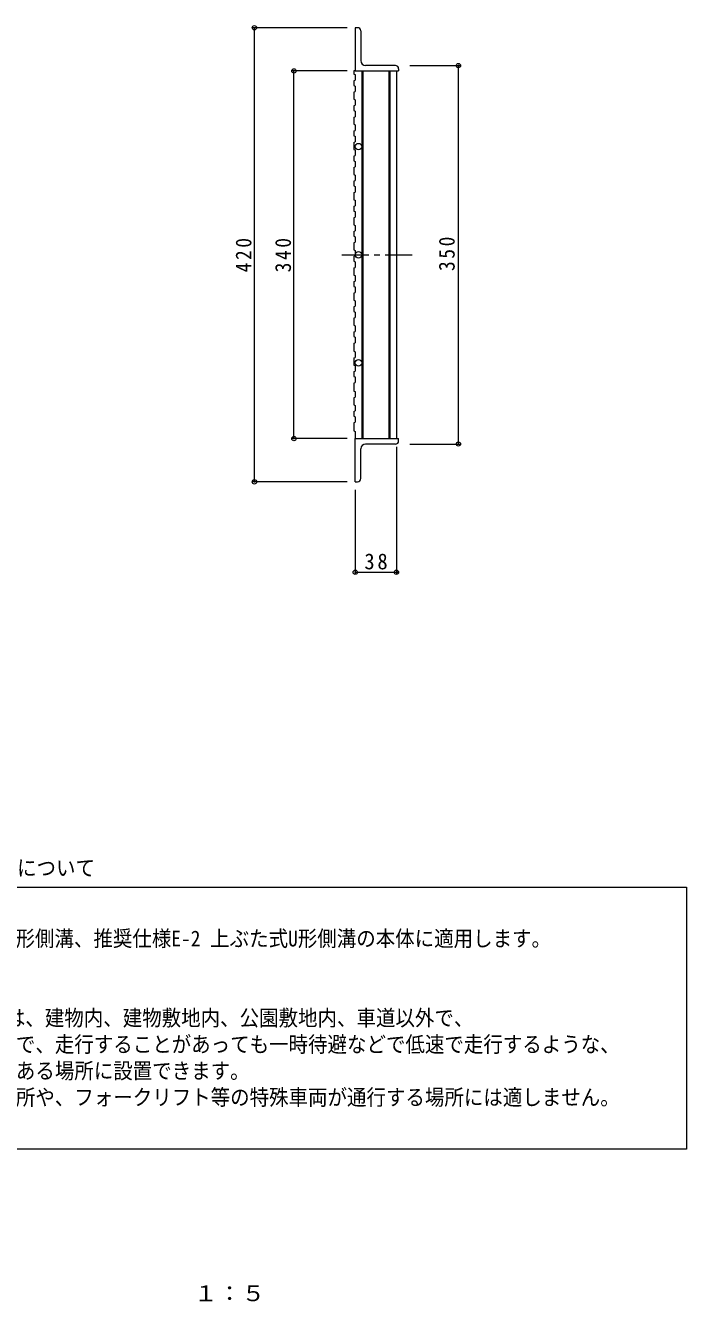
# Model space of a CAD drawing. Units: millimetres, scale not verified. Extents: x -905 to 910, y -686 to 649.
# Drawn here: x 299 to 910, y -680 to 500 of the extents above; entities that cross this region are included whole.
import ezdxf
from ezdxf.enums import TextEntityAlignment as Align

# ---------------------------------------------------------------- set-up
doc = ezdxf.new("R2010")
doc.units = ezdxf.units.MM
doc.header["$LTSCALE"] = 5
doc.header["$PDMODE"] = 32
doc.header["$PDSIZE"] = 4
doc.linetypes.add('CHAIN1', pattern=[8, 5, -1, 1, -1])
for name, color, linetype, lineweight in [('1-1_1-1ﾚｲﾔ', 2, 'Continuous', 9), ('1-2_1-2ﾚｲﾔ', 3, 'Continuous', 9), ('1-4_1-4ﾚｲﾔ', 7, 'Continuous', 9), ('F-5_F-5ﾚｲﾔ', 7, 'Continuous', 9)]:
    doc.layers.add(name, color=color, linetype=linetype, lineweight=lineweight)
doc.styles.add('ＭＳ ゴシック', font='')
doc.styles.get('ＭＳ ゴシック').set_extended_font_data('MS Gothic')

msp = doc.modelspace()

# ---------------------------------------------------------------- linework, layer by layer
at = {"layer": '1-1_1-1ﾚｲﾔ'}
for p, q in [((606.054, 498.158), (604.054, 498.158)), ((604.054, 498.158), (604.054, 458.159)), ((609.054, 495.158), (609.054, 467.658)), ((641.054, 463.158), (613.554, 463.158)), ((604.054, 458.159), (644.054, 458.159)), ((644.054, 460.158), (644.054, 458.159)), ((604.054, 118.158), (644.054, 118.158)), ((604.054, 78.158), (604.054, 118.158)), ((644.054, 116.158), (644.054, 118.158)), ((609.054, 81.158), (609.054, 108.658)), ((641.054, 113.158), (613.554, 113.158)), ((604.054, 78.158), (606.054, 78.158))]:
    msp.add_line(p, q, dxfattribs=at)
for centre, radius, start, end in [((606.054, 495.158), 3, 0, 90), ((613.554, 467.658), 4.5, 180, 270), ((641.054, 460.158), 3, 0, 90), ((613.554, 108.658), 4.5, 90, 180), ((641.054, 116.158), 3, 270, 0), ((606.054, 81.158), 3, 270, 0)]:
    msp.add_arc(centre, radius, start, end, dxfattribs=at)
at = {"layer": '1-2_1-2ﾚｲﾔ'}
for p, q in [((602.554, 455.234), (604.054, 454.723)), ((602.554, 449.098), (604.054, 449.61)), ((604.054, 454.723), (604.054, 449.61)), ((610.054, 458.159), (610.054, 118.158)), ((611.054, 458.159), (611.054, 118.158)), ((635.054, 458.159), (635.054, 118.158)), ((636.054, 458.159), (636.054, 118.158)), ((642.054, 458.159), (642.054, 118.158)), ((602.554, 438.555), (604.054, 439.067)), ((604.054, 444.18), (604.054, 439.067)), ((602.554, 425.872), (604.054, 426.383)), ((604.054, 431.497), (604.054, 426.383)), ((602.554, 415.329), (604.054, 415.84)), ((604.054, 420.953), (604.054, 415.84)), ((602.554, 402.646), (604.054, 403.157)), ((604.054, 408.27), (604.054, 403.157)), ((602.554, 392.102), (604.054, 392.614)), ((604.054, 397.727), (604.054, 392.614)), ((602.554, 379.419), (604.054, 379.93)), ((604.054, 385.044), (604.054, 379.93)), ((602.554, 368.876), (604.054, 369.387)), ((604.054, 374.501), (604.054, 369.387)), ((602.554, 356.193), (604.054, 356.704)), ((604.054, 361.817), (604.054, 356.704)), ((602.554, 345.65), (604.054, 346.161)), ((604.054, 351.274), (604.054, 346.161)), ((602.554, 332.966), (604.054, 333.478)), ((602.554, 332.966), (602.554, 328.559)), ((604.054, 338.591), (604.054, 333.478)), ((602.554, 328.559), (604.054, 328.048)), ((602.554, 322.423), (604.054, 322.935)), ((604.054, 328.048), (604.054, 322.935)), ((602.554, 309.74), (604.054, 310.251)), ((604.054, 315.365), (604.054, 310.251)), ((602.554, 299.197), (604.054, 299.708)), ((604.054, 304.821), (604.054, 299.708)), ((602.554, 286.514), (604.054, 287.025)), ((604.054, 292.138), (604.054, 287.025)), ((602.554, 275.97), (604.054, 276.482)), ((604.054, 281.595), (604.054, 276.482)), ((602.554, 263.287), (604.054, 263.798)), ((604.054, 268.912), (604.054, 263.798)), ((602.554, 252.744), (604.054, 253.255)), ((604.054, 258.368), (604.054, 253.255)), ((602.554, 240.061), (604.054, 240.572)), ((604.054, 245.685), (604.054, 240.572)), ((602.554, 229.517), (604.054, 230.029)), ((604.054, 235.142), (604.054, 230.029)), ((602.554, 216.834), (604.054, 217.346)), ((604.054, 222.459), (604.054, 217.346)), ((602.554, 206.291), (604.054, 206.802)), ((604.054, 211.916), (604.054, 206.802)), ((602.554, 192.744), (604.054, 193.255)), ((604.054, 198.368), (604.054, 193.255)), ((602.554, 180.061), (604.054, 180.572)), ((604.054, 185.685), (604.054, 180.572)), ((602.554, 169.517), (604.054, 170.029)), ((604.054, 175.142), (604.054, 170.029)), ((602.554, 155.97), (604.054, 156.482)), ((604.054, 161.595), (604.054, 156.482)), ((602.554, 143.287), (604.054, 143.798)), ((604.054, 148.912), (604.054, 143.798)), ((602.554, 132.744), (604.054, 133.255)), ((604.054, 138.368), (604.054, 133.255)), ((604.054, 124.821), (604.054, 117.863))]:
    msp.add_line(p, q, dxfattribs=at)
at = {"layer": '1-2_1-2ﾚｲﾔ', "linetype": 'CHAIN1'}
msp.add_line((591.588, 288.158), (660.588, 288.158), dxfattribs=at)
at = {"layer": '1-2_1-2ﾚｲﾔ'}
for points in [[(604.054, 458.159), (602.554, 458.159), (602.554, 455.234)], [(602.554, 449.098), (602.554, 444.691), (604.054, 444.18)], [(602.554, 438.555), (602.554, 432.008), (604.054, 431.497)], [(602.554, 425.872), (602.554, 421.465), (604.054, 420.953)], [(602.554, 415.329), (602.554, 408.781), (604.054, 408.27)], [(602.554, 402.646), (602.554, 398.238), (604.054, 397.727)], [(602.554, 392.102), (602.554, 385.555), (604.054, 385.044)], [(602.554, 379.419), (602.554, 375.012), (604.054, 374.501)], [(602.554, 368.876), (602.554, 362.329), (604.054, 361.817)], [(602.554, 356.193), (602.554, 351.785), (604.054, 351.274)], [(602.554, 345.65), (602.554, 339.102), (604.054, 338.591)], [(602.554, 322.423), (602.554, 315.876), (604.054, 315.365)], [(602.554, 309.74), (602.554, 305.333), (604.054, 304.821)], [(602.554, 299.197), (602.554, 292.649), (604.054, 292.138)], [(602.554, 286.514), (602.554, 282.106), (604.054, 281.595)], [(602.554, 275.97), (602.554, 269.423), (604.054, 268.912)], [(602.554, 263.287), (602.554, 258.88), (604.054, 258.368)], [(602.554, 252.744), (602.554, 246.196), (604.054, 245.685)], [(602.554, 240.061), (602.554, 235.653), (604.054, 235.142)], [(602.554, 229.517), (602.554, 222.97), (604.054, 222.459)], [(602.554, 216.834), (602.554, 212.427), (604.054, 211.916)], [(602.554, 206.291), (602.554, 198.88), (604.054, 198.368)], [(602.554, 192.744), (602.554, 186.196), (604.054, 185.685)], [(602.554, 180.061), (602.554, 175.653), (604.054, 175.142)], [(602.554, 169.517), (602.554, 162.106), (604.054, 161.595)], [(602.554, 155.97), (602.554, 149.423), (604.054, 148.912)], [(602.554, 143.287), (602.554, 138.88), (604.054, 138.368)], [(602.554, 132.744), (602.554, 125.333), (604.054, 124.821)]]:
    msp.add_lwpolyline(points, dxfattribs=at)
for centre in [(607.054, 388.159), (607.054, 288.158), (607.054, 188.158)]:
    msp.add_circle(centre, 3, dxfattribs=at)
at = {"layer": '1-4_1-4ﾚｲﾔ'}
for p, q in [((596.554, 498.158), (509.311, 498.158)), ((510.811, 78.158), (510.811, 498.158)), ((654.554, 463.158), (700.743, 463.158)), ((699.243, 113.158), (699.243, 463.158)), ((596.554, 458.159), (545.797, 458.159)), ((547.297, 118.158), (547.297, 458.159)), ((596.554, 118.158), (545.797, 118.158)), ((642.054, 110.658), (642.054, -6.973)), ((654.554, 113.158), (700.743, 113.158)), ((596.554, 78.158), (509.311, 78.158)), ((604.054, 70.658), (604.054, -6.973)), ((604.054, -5.473), (644.227, -5.473))]:
    msp.add_line(p, q, dxfattribs=at)
for p in [(510.811, 498.158), (699.243, 463.158), (547.297, 458.159), (547.297, 118.158), (699.243, 113.158), (510.811, 78.158), (604.054, -5.473), (642.054, -5.473)]:
    msp.add_point(p, dxfattribs=at)
at = {"layer": 'F-5_F-5ﾚｲﾔ', "color": 2}
msp.add_line((40, -296.661), (910, -296.661), dxfattribs=at)
msp.add_lwpolyline([(910, -296.661), (910, -539.054), (40, -539.054)], dxfattribs=at)

# ---------------------------------------------------------------- texts
at = {"layer": '1-4_1-4ﾚｲﾔ', "color": 2, "char_height": 14.66, "attachment_point": 7, "rotation": 90, "style": 'ＭＳ ゴシック'}
for s, insert in [('\\T1.27;\\W0.9;420', (508.311, 271.908)), ('\\T1.27;\\W0.9;340', (544.797, 271.908)), ('\\T1.27;\\W0.9;350', (696.068, 273.143))]:
    msp.add_mtext(s, dxfattribs=dict(at, insert=insert))
at = {"layer": '1-4_1-4ﾚｲﾔ', "color": 2, "insert": (612.429, -2.973), "char_height": 14.66, "attachment_point": 7, "style": 'ＭＳ ゴシック'}
msp.add_mtext('\\T1.27;\\W0.95;38', dxfattribs=at)
at = {"layer": 'F-5_F-5ﾚｲﾔ', "style": 'ＭＳ ゴシック', "width": 0.9}
for s, p in [('適用Ｕ形側溝および、設置場所について', (39.559, -290.595)), ('\u3000JIS A 5372 推奨仕様E-1 U形側溝、推奨仕様E-2 上ぶた式U形側溝の本体に適用します。', (56.474, -355.842)), ('\u3000適用荷重 T-14・T-6・T-2は、建物内、建物敷地内、公園敷地内、車道以外で、', (56.474, -429.251)), ('\u3000車両が走行することはまれで、走行することがあっても一時待避などで低速で走行するような、', (56.474, -453.72)), ('\u3000車両が乗り入れる可能性のある場所に設置できます。 ', (56.474, -478.189)), ('\u3000※車両が頻繁に通行する場所や、フォークリフト等の特殊車両が通行する場所には適しません。', (56.474, -502.659))]:
    msp.add_text(s, height=14.66, dxfattribs=at).set_placement(p, align=Align.BOTTOM_LEFT)
at = {"layer": 'F-5_F-5ﾚｲﾔ', "color": 2, "style": 'ＭＳ ゴシック', "width": 1.1}
msp.add_text('１：５', height=14.66, dxfattribs=at).set_placement((454.889, -683.96), align=Align.BOTTOM_LEFT)

doc.saveas('drawing.dxf')
